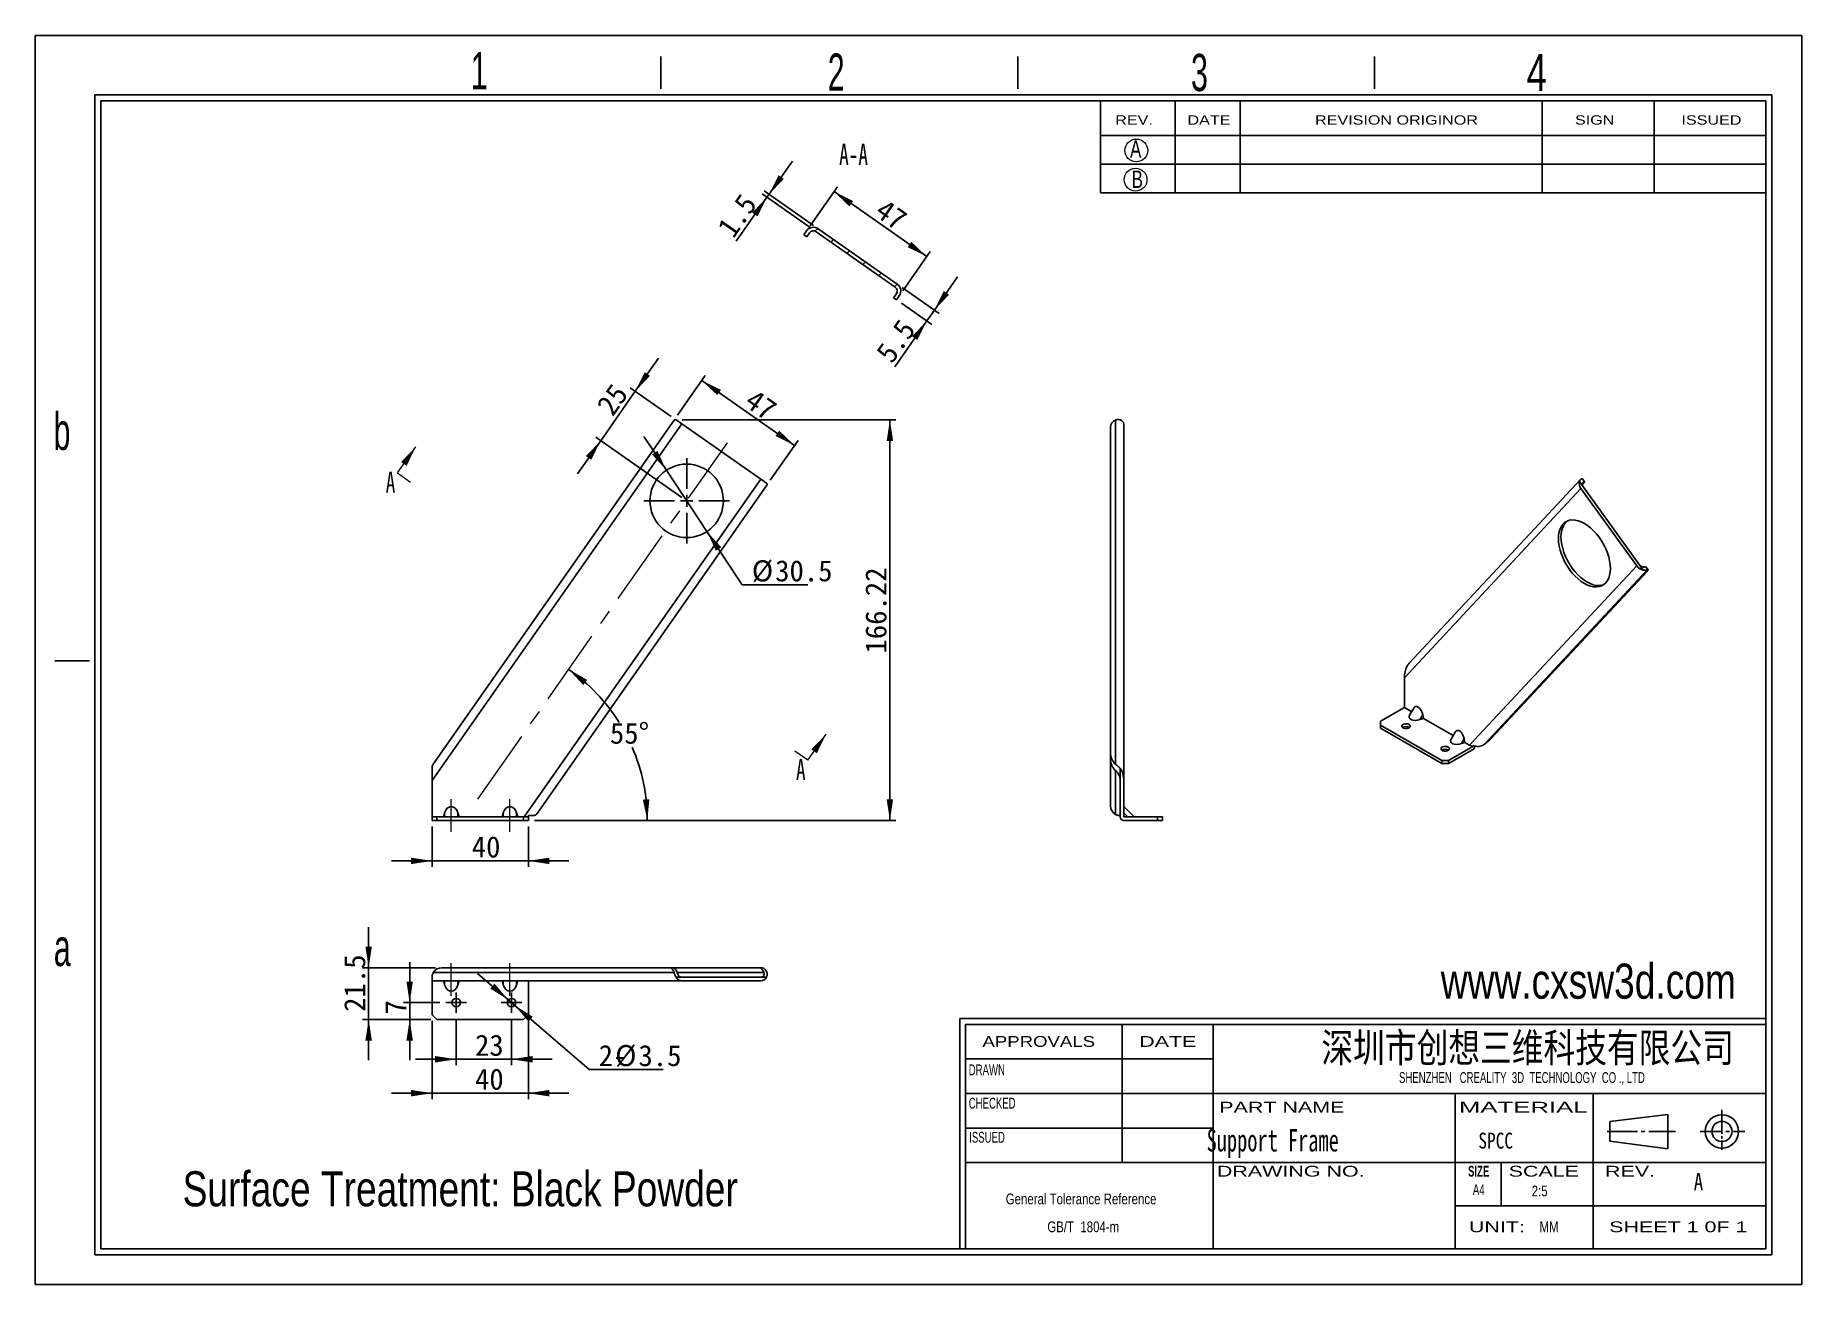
# Model space of a CAD drawing. Header units: millimetres. Extents: x 2 to 295, y 1 to 209.
import ezdxf

# ---------------------------------------------------------------- set-up
doc = ezdxf.new("R2010")
doc.units = ezdxf.units.MM
doc.linetypes.add('CENTER', pattern=[10.16, 6.35, -1.27, 1.27, -1.27])
doc.linetypes.add('CENTERX2', pattern=[20.32, 12.7, -2.54, 2.54, -2.54])
doc.layers.add('DIM', color=5, linetype='Continuous')
doc.layers.add('SLD-0', color=179, linetype='Continuous')
doc.layers.add('中心线', color=1, linetype='CENTER', lineweight=25)
doc.styles.add('SLDTEXTSTYLE0', font='arial.ttf', dxfattribs={"width": 0.7584})
doc.styles.add('SLDTEXTSTYLE1', font='arial.ttf', dxfattribs={"width": 0.63516})
doc.styles.add('SLDTEXTSTYLE10', font='', dxfattribs={"width": 0.8})
doc.styles.add('SLDTEXTSTYLE11', font='', dxfattribs={"width": 0.67})
doc.styles.add('SLDTEXTSTYLE12', font='')
doc.styles.add('SLDTEXTSTYLE13', font='', dxfattribs={"width": 0.67})
doc.styles.add('SLDTEXTSTYLE2', font='GOTHIC.TTF', dxfattribs={"width": 0.7304})
doc.styles.add('SLDTEXTSTYLE3', font='GOTHIC.TTF', dxfattribs={"width": 0.61171})
doc.styles.add('SLDTEXTSTYLE4', font='arialbd.ttf', dxfattribs={"width": 0.63516})
doc.styles.add('SLDTEXTSTYLE5', font='arial.ttf', dxfattribs={"width": 1.422})
doc.styles.add('SLDTEXTSTYLE6', font='arial.ttf', dxfattribs={"width": 1.2324})
doc.styles.add('SLDTEXTSTYLE7', font='arial.ttf', dxfattribs={"width": 1.7064})
doc.styles.add('SLDTEXTSTYLE8', font='', dxfattribs={"width": 0.8, "bigfont": 'bigfont'})
doc.styles.add('SLDTEXTSTYLE9', font='', dxfattribs={"width": 0.8})
doc.styles.get('SLDTEXTSTYLE10').set_extended_font_data('宋体', bold=True)
doc.styles.get('SLDTEXTSTYLE11').set_extended_font_data('宋体')
doc.styles.get('SLDTEXTSTYLE12').set_extended_font_data('宋体')
doc.styles.get('SLDTEXTSTYLE13').set_extended_font_data('仿宋_GB2312')
doc.styles.get('SLDTEXTSTYLE8').set_extended_font_data('宋体', bold=True)
doc.styles.get('SLDTEXTSTYLE9').set_extended_font_data('宋体')
doc.dimstyles.new('SLDDIMSTYLE0', dxfattribs={"dimtxt": 3.5, "dimasz": 3.5, "dimexe": 0, "dimexo": 0.0625, "dimgap": 0.875, "dimtad": 0, "dimtih": 1, "dimtoh": 1, "dimlfac": 2.5, "dimrnd": 1e-09, "dimzin": 12, "dimdsep": 46, "dimtxsty": 'SLDTEXTSTYLE11', "dimsah": 1, "dimcen": 0, "dimadec": 0, "dimazin": 3, "dimtfac": 1, "dimtmove": 0, "dimatfit": 3, "dimfxl": 0, "dimfrac": 2, "dimtolj": 1, "dimtzin": 12, "dimarcsym": 0})
doc.dimstyles.new('SLDDIMSTYLE1', dxfattribs={"dimtxt": 3.5, "dimasz": 3.5, "dimexe": 0, "dimexo": 0.0625, "dimgap": 0.875, "dimtad": 2, "dimlfac": 2.5, "dimrnd": 1e-09, "dimzin": 12, "dimdsep": 46, "dimtxsty": 'SLDTEXTSTYLE11', "dimsah": 1, "dimcen": 0.09, "dimadec": 0, "dimazin": 3, "dimtfac": 1, "dimtmove": 0, "dimatfit": 0, "dimfxl": 0, "dimfrac": 2, "dimtolj": 1, "dimtzin": 12, "dimarcsym": 0})
doc.dimstyles.new('SLDDIMSTYLE2', dxfattribs={"dimtxt": 3.5, "dimasz": 3.5, "dimexe": 0, "dimexo": 0.0625, "dimgap": 0.875, "dimtad": 0, "dimtih": 1, "dimtoh": 1, "dimdec": 4, "dimlfac": 2.5, "dimzin": 12, "dimdsep": 46, "dimtxsty": 'SLDTEXTSTYLE11', "dimsah": 1, "dimcen": 0.09, "dimadec": 1, "dimazin": 3, "dimtfac": 1, "dimtdec": 1, "dimtofl": 0, "dimtmove": 0, "dimatfit": 3, "dimfxl": 0, "dimfrac": 2, "dimtolj": 1, "dimtzin": 12, "dimarcsym": 0})
doc.dimstyles.new('SLDDIMSTYLE3', dxfattribs={"dimtxt": 3.5, "dimasz": 3.5, "dimexe": 0, "dimexo": 0.0625, "dimgap": 0.875, "dimtad": 2, "dimlfac": 2.5, "dimrnd": 1e-09, "dimzin": 12, "dimdsep": 46, "dimtxsty": 'SLDTEXTSTYLE11', "dimsah": 1, "dimcen": 0.09, "dimadec": 0, "dimazin": 3, "dimtfac": 1, "dimtofl": 0, "dimtmove": 0, "dimatfit": 3, "dimfxl": 0, "dimfrac": 2, "dimtolj": 1, "dimtzin": 12, "dimarcsym": 0})

# ---------------------------------------------------------------- blocks, each defined once
blk = doc.blocks.new('SW_NOTE_0')
at = {"layer": 'SLD-0', "color": 0, "char_height": 1.7927, "attachment_point": 2, "style": 'SLDTEXTSTYLE0'}
for s, insert in [('General Tolerance Reference ', (13.02, 2.31)), (' GB/T  1804-m', (13.11, -2.32))]:
    blk.add_mtext(s, dxfattribs=dict(at, insert=insert))
blk = doc.blocks.new('_D')
at = {"layer": 'DIM'}
for p, q in [((106.59, 136.48), (102.87, 142.09)), ((106.59, 136.48), (113.34, 126.31)), ((113.34, 126.31), (119.2, 117.47)), ((119.2, 117.47), (130.1, 117.47))]:
    blk.add_line(p, q, dxfattribs=at)
for points in [[(106.59, 136.48), (105.11, 139.7), (104.21, 139.1)], [(113.34, 126.31), (114.82, 123.1), (115.72, 123.69)]]:
    blk.add_solid(points, dxfattribs=at)
at = {"layer": 'DIM', "char_height": 3.5, "attachment_point": 1, "style": 'SLDTEXTSTYLE12'}
for s, insert in [('%%c', (120.79, 121.54)), ('30.5', (124.66, 121.54))]:
    blk.add_mtext(s, dxfattribs=dict(at, insert=insert))
blk = doc.blocks.new('_D_1')
at = {"layer": 'DIM'}
for p, q in [((108.45, 145.62), (113.06, 152.21)), ((127.89, 140.61), (112.49, 151.39)), ((123.85, 134.84), (128.46, 141.42))]:
    blk.add_line(p, q, dxfattribs=at)
for points in [[(112.49, 151.39), (115.05, 148.94), (115.66, 149.82)], [(127.89, 140.61), (125.33, 143.05), (124.71, 142.17)]]:
    blk.add_solid(points, dxfattribs=at)
at = {"layer": 'DIM', "insert": (121.36, 150.15), "char_height": 3.5, "attachment_point": 1, "rotation": 325, "style": 'SLDTEXTSTYLE12'}
blk.add_mtext('47', dxfattribs=at)
blk = doc.blocks.new('_D_2')
at = {"layer": 'DIM'}
for p, q in [((101.43, 149.59), (105.29, 155.1)), ((95.69, 141.39), (101.43, 149.59)), ((107.39, 145.41), (100.61, 150.16)), ((95.69, 141.39), (91.83, 135.88)), ((109.15, 131.97), (94.87, 141.97))]:
    blk.add_line(p, q, dxfattribs=at)
for points in [[(101.43, 149.59), (103.87, 152.14), (102.99, 152.76)], [(95.69, 141.39), (93.24, 138.84), (94.12, 138.22)]]:
    blk.add_solid(points, dxfattribs=at)
at = {"layer": 'DIM', "insert": (94.82, 147.25), "char_height": 3.5, "attachment_point": 1, "rotation": 55, "style": 'SLDTEXTSTYLE12'}
blk.add_mtext('25', dxfattribs=at)
blk = doc.blocks.new('_D_3')
at = {"layer": 'DIM'}
blk.add_line((84.68, 78.35), (104.43, 78.35), dxfattribs=at)
for start, end in [(32.024, 55), (0, 23.4018)]:
    blk.add_arc((72.82, 78.35), 30.61, start, end, dxfattribs=at)
for points in [[(90.38, 103.42), (92.79, 100.83), (93.46, 101.68)], [(103.43, 78.35), (103.77, 81.88), (102.69, 81.81)]]:
    blk.add_solid(points, dxfattribs=at)
at = {"layer": 'DIM', "insert": (97.22, 94.58), "char_height": 3.5, "attachment_point": 1, "style": 'SLDTEXTSTYLE12'}
blk.add_mtext('55°', dxfattribs=at)
blk = doc.blocks.new('_D_4')
at = {"layer": 'DIM'}
for p, q in [((67.68, 77.35), (67.68, 70.64)), ((83.68, 77.35), (83.68, 70.64)), ((67.68, 71.64), (60.95, 71.64)), ((67.68, 71.64), (83.68, 71.64)), ((83.68, 71.64), (90.41, 71.64))]:
    blk.add_line(p, q, dxfattribs=at)
for points in [[(67.68, 71.64), (64.18, 72.17), (64.18, 71.1)], [(83.68, 71.64), (87.18, 71.1), (87.18, 72.17)]]:
    blk.add_solid(points, dxfattribs=at)
at = {"layer": 'DIM', "insert": (74.28, 75.71), "char_height": 3.5, "attachment_point": 1, "style": 'SLDTEXTSTYLE12'}
blk.add_mtext('40', dxfattribs=at)
blk = doc.blocks.new('_D_5')
at = {"layer": 'DIM'}
for p, q in [((109.21, 144.84), (144.71, 144.84)), ((143.71, 144.84), (143.71, 78.35)), ((84.68, 78.35), (144.71, 78.35))]:
    blk.add_line(p, q, dxfattribs=at)
for points in [[(143.71, 144.84), (143.17, 141.34), (144.25, 141.34)], [(143.71, 78.35), (144.25, 81.85), (143.17, 81.85)]]:
    blk.add_solid(points, dxfattribs=at)
at = {"layer": 'DIM', "insert": (139.64, 106.06), "char_height": 3.5, "attachment_point": 1, "rotation": 90, "style": 'SLDTEXTSTYLE12'}
blk.add_mtext('166.22', dxfattribs=at)
blk = doc.blocks.new('SW_CENTERMARKSYMBOL_0')
at = {"layer": '中心线', "color": 0}
for p, q in [((0, 2), (0, 7.1)), ((-2, 0), (-7.1, 0)), ((0, 0), (-1, 0)), ((0, 0), (0, 1)), ((0, 0), (0, -1)), ((0, 0), (1, 0)), ((2, 0), (7.1, 0)), ((0, -2), (0, -7.1))]:
    blk.add_line(p, q, dxfattribs=at)
blk = doc.blocks.new('_D_6')
at = {"layer": 'DIM'}
for p, q in [((71.68, 45.41), (71.68, 37.71)), ((80.88, 45.41), (80.88, 37.71)), ((71.68, 38.71), (64.95, 38.71)), ((71.68, 38.71), (80.88, 38.71)), ((80.88, 38.71), (87.61, 38.71))]:
    blk.add_line(p, q, dxfattribs=at)
for points in [[(71.68, 38.71), (68.18, 39.25), (68.18, 38.17)], [(80.88, 38.71), (84.38, 38.17), (84.38, 39.25)]]:
    blk.add_solid(points, dxfattribs=at)
at = {"layer": 'DIM', "insert": (74.82, 42.79), "char_height": 3.5, "attachment_point": 1, "style": 'SLDTEXTSTYLE12'}
blk.add_mtext('23', dxfattribs=at)
blk = doc.blocks.new('_D_7')
at = {"layer": 'DIM'}
for p, q in [((67.68, 45.11), (67.68, 32.08)), ((83.68, 45.11), (83.68, 32.08)), ((67.68, 33.08), (60.95, 33.08)), ((83.68, 33.08), (67.68, 33.08)), ((83.68, 33.08), (90.41, 33.08))]:
    blk.add_line(p, q, dxfattribs=at)
for points in [[(67.68, 33.08), (64.18, 33.62), (64.18, 32.54)], [(83.68, 33.08), (87.18, 32.54), (87.18, 33.62)]]:
    blk.add_solid(points, dxfattribs=at)
at = {"layer": 'DIM', "insert": (74.82, 37.15), "char_height": 3.5, "attachment_point": 1, "style": 'SLDTEXTSTYLE12'}
blk.add_mtext('40', dxfattribs=at)
blk = doc.blocks.new('_D_8')
at = {"layer": 'DIM'}
for p, q in [((63.97, 48.11), (63.97, 54.84)), ((68.98, 48.11), (62.97, 48.11)), ((63.97, 48.11), (63.97, 45.31)), ((67.48, 45.31), (62.97, 45.31)), ((63.97, 45.31), (63.97, 38.58))]:
    blk.add_line(p, q, dxfattribs=at)
for points in [[(63.97, 48.11), (64.51, 51.61), (63.43, 51.61)], [(63.97, 45.31), (63.43, 41.81), (64.51, 41.81)]]:
    blk.add_solid(points, dxfattribs=at)
at = {"layer": 'DIM', "insert": (59.9, 46.15), "char_height": 3.5, "attachment_point": 1, "rotation": 90, "style": 'SLDTEXTSTYLE12'}
blk.add_mtext('7', dxfattribs=at)
blk = doc.blocks.new('_D_9')
at = {"layer": 'DIM'}
for p, q in [((57.16, 53.91), (57.16, 60.64)), ((68.28, 53.91), (56.16, 53.91)), ((57.16, 45.31), (57.16, 53.91)), ((67.48, 45.31), (56.16, 45.31)), ((57.16, 45.31), (57.16, 38.58))]:
    blk.add_line(p, q, dxfattribs=at)
for points in [[(57.16, 53.91), (57.7, 57.41), (56.62, 57.41)], [(57.16, 45.31), (56.62, 41.81), (57.7, 41.81)]]:
    blk.add_solid(points, dxfattribs=at)
at = {"layer": 'DIM', "insert": (53.09, 46.58), "char_height": 3.5, "attachment_point": 1, "rotation": 90, "style": 'SLDTEXTSTYLE12'}
blk.add_mtext('21.5', dxfattribs=at)
blk = doc.blocks.new('_D_10')
at = {"layer": 'DIM'}
for p, q in [((80.35, 48.57), (75.25, 52.96)), ((80.35, 48.57), (81.41, 47.65)), ((81.41, 47.65), (93.78, 37)), ((93.78, 37), (106.04, 37))]:
    blk.add_line(p, q, dxfattribs=at)
for points in [[(80.35, 48.57), (78.05, 51.26), (77.35, 50.44)], [(81.41, 47.65), (83.71, 44.96), (84.42, 45.78)]]:
    blk.add_solid(points, dxfattribs=at)
at = {"layer": 'DIM', "char_height": 3.5, "attachment_point": 1, "style": 'SLDTEXTSTYLE12'}
for s, insert in [('%%c', (98.09, 41.07)), ('2-', (95.36, 41.07)), ('3.5', (101.96, 41.07))]:
    blk.add_mtext(s, dxfattribs=dict(at, insert=insert))
blk = doc.blocks.new('SW_CENTERMARKSYMBOL_1')
at = {"layer": '中心线', "color": 0}
for p, q in [((-1, 0), (-1.7, 0)), ((0, 0), (-1, 0)), ((0, 1), (0, 1.7)), ((0, 0), (0, 1)), ((0, 0), (0, -1)), ((0, 0), (1, 0)), ((1, 0), (1.7, 0)), ((0, -1), (0, -1.7))]:
    blk.add_line(p, q, dxfattribs=at)
blk = doc.blocks.new('SW_CENTERMARKSYMBOL_2')
at = {"layer": '中心线', "color": 0}
for p, q in [((-1, 0), (-1.7, 0)), ((0, 0), (-1, 0)), ((0, 1), (0, 1.7)), ((0, 0), (0, 1)), ((0, 0), (0, -1)), ((0, 0), (1, 0)), ((1, 0), (1.7, 0)), ((0, -1), (0, -1.7))]:
    blk.add_line(p, q, dxfattribs=at)
blk = doc.blocks.new('_D_11')
at = {"layer": 'DIM'}
for p, q in [((130.45, 177.04), (135.01, 183.55)), ((149.83, 171.95), (134.43, 182.73)), ((145.85, 166.25), (150.41, 172.77))]:
    blk.add_line(p, q, dxfattribs=at)
for points in [[(134.43, 182.73), (136.99, 180.28), (137.61, 181.17)], [(149.83, 171.95), (147.28, 174.4), (146.66, 173.52)]]:
    blk.add_solid(points, dxfattribs=at)
at = {"layer": 'DIM', "insert": (143, 181.71), "char_height": 3.5, "attachment_point": 1, "rotation": 325, "style": 'SLDTEXTSTYLE12'}
blk.add_mtext('47', dxfattribs=at)
blk = doc.blocks.new('_D_12')
at = {"layer": 'DIM'}
for p, q in [((151.1, 163.07), (154.96, 168.58)), ((145.75, 166.81), (151.91, 162.49)), ((145.63, 164.21), (150.65, 160.69)), ((151.1, 163.07), (149.83, 161.26)), ((149.83, 161.26), (144.52, 153.67))]:
    blk.add_line(p, q, dxfattribs=at)
for points in [[(151.1, 163.07), (153.54, 165.62), (152.66, 166.24)], [(149.83, 161.26), (147.38, 158.71), (148.27, 158.09)]]:
    blk.add_solid(points, dxfattribs=at)
at = {"layer": 'DIM', "insert": (141.18, 156.01), "char_height": 3.5, "attachment_point": 1, "rotation": 55, "style": 'SLDTEXTSTYLE12'}
blk.add_mtext('5.5', dxfattribs=at)
blk = doc.blocks.new('_D_13')
at = {"layer": 'DIM'}
for p, q in [((123.65, 182.29), (127.51, 187.8)), ((130.66, 176.64), (122.48, 182.37)), ((131, 177.13), (122.83, 182.86)), ((123.3, 181.8), (123.65, 182.29)), ((123.3, 181.8), (118.19, 174.49))]:
    blk.add_line(p, q, dxfattribs=at)
for points in [[(123.65, 182.29), (126.09, 184.85), (125.21, 185.46)], [(123.3, 181.8), (120.85, 179.24), (121.74, 178.62)]]:
    blk.add_solid(points, dxfattribs=at)
at = {"layer": 'DIM', "insert": (114.85, 176.83), "char_height": 3.5, "attachment_point": 1, "rotation": 55, "style": 'SLDTEXTSTYLE12'}
blk.add_mtext('1.5', dxfattribs=at)

msp = doc.modelspace()

# ---------------------------------------------------------------- hatches: boundary and pattern name
at = {"linetype": 'Continuous', "lineweight": 18}
h = msp.add_hatch(dxfattribs=at)
h.set_pattern_fill('ANSI31', style=0)
edge = h.paths.add_edge_path(flags=0)
edge.add_arc((131.019716, 175.414333), 1.4, 55, 145)
edge.add_line((129.872904, 176.21734), (129.414042, 175.562019))
edge.add_line((129.414042, 175.562019), (129.905534, 175.217873))
edge.add_line((129.905534, 175.217873), (130.364395, 175.873194))
edge.add_arc((131.019716, 175.414333), 0.8, 55, 145, ccw=False)
edge.add_line((131.478578, 176.069655), (144.58501, 166.892432))
edge.add_arc((144.126149, 166.23711), 0.8, -35, 55, ccw=False)
edge.add_line((144.781471, 165.778249), (144.32261, 165.122928))
edge.add_line((144.32261, 165.122928), (144.814101, 164.778782))
edge.add_line((144.814101, 164.778782), (145.272962, 165.434103))
edge.add_arc((144.126149, 166.23711), 1.4, 325, 415)
edge.add_line((144.929156, 167.383923), (131.822723, 176.561146))

# ---------------------------------------------------------------- linework, layer by layer
at = {"color": 7, "linetype": 'Continuous', "lineweight": 25}
for p, q in [((129.872904, 176.21734), (129.414042, 175.562019)), ((144.58501, 166.892432), (131.478578, 176.069655)), ((144.929156, 167.383923), (131.822723, 176.561146)), ((129.905534, 175.217873), (129.414042, 175.562019)), ((130.364395, 175.873194), (129.905534, 175.217873)), ((144.32261, 165.122928), (144.781471, 165.778249)), ((144.814101, 164.778782), (144.32261, 165.122928)), ((144.814101, 164.778782), (145.272962, 165.434103)), ((109.147758, 144.17794), (67.683572, 84.960944)), ((107.877994, 144.805354), (67.897931, 87.707907)), ((108.206624, 144.836929), (109.147758, 144.17794)), ((122.254191, 135.000717), (109.147758, 144.17794)), ((181.152068, 144.805354), (181.152068, 87.707907)), ((182.552068, 144.17794), (182.552068, 84.960944)), ((180.352068, 89.686807), (180.352068, 143.670304)), ((83.007498, 78.95063), (122.254191, 135.000717)), ((122.254191, 135.000717), (123.195325, 134.341728)), ((258.385231, 134.93329), (229.935292, 104.43823)), ((259.061127, 134.569614), (258.71359, 135.051252)), ((85.00672, 79.36499), (123.278052, 134.022117)), ((258.451687, 133.441852), (229.132079, 102.014608)), ((258.210468, 134.609041), (258.875951, 133.686775)), ((267.719334, 120.598176), (258.451687, 133.441852)), ((258.895011, 134.286509), (258.715651, 134.094256)), ((258.875951, 133.686775), (268.143598, 120.843099)), ((239.967731, 90.851652), (267.719334, 120.598176)), ((268.143598, 120.843099), (268.80908, 119.920832)), ((269.603076, 119.959932), (269.255539, 120.44157)), ((242.371344, 90.945389), (269.433263, 119.952651)), ((269.43696, 119.676828), (243.62309, 92.00733)), ((229.132079, 102.014608), (229.132079, 97.106941)), ((229.132079, 97.106941), (225.172281, 94.820998)), ((229.132079, 97.106941), (230.355562, 96.400639)), ((230.702019, 97.000721), (230.009161, 95.800656)), ((225.172281, 94.820998), (225.172281, 94.167872)), ((225.172281, 94.167872), (235.354619, 88.289734)), ((225.172281, 93.677947), (225.172281, 94.167872)), ((231.719538, 95.083028), (232.178758, 95.878421)), ((231.719538, 95.083028), (232.313261, 95.270484)), ((232.313261, 95.270484), (232.178758, 95.878421)), ((232.313261, 95.270484), (237.241984, 92.425193)), ((235.354619, 87.799809), (225.172281, 93.677947)), ((237.588441, 93.025274), (236.895583, 91.825209)), ((238.60596, 91.107582), (239.06518, 91.902974)), ((238.60596, 91.107582), (239.199682, 91.295037)), ((239.199682, 91.295037), (239.06518, 91.902974)), ((239.199682, 91.295037), (239.967731, 90.851652)), ((180.352068, 89.686807), (180.352068, 88.640739)), ((180.352068, 80.75063), (180.352068, 88.640739)), ((235.354619, 88.289734), (236.48599, 88.289734)), ((235.354619, 87.799809), (235.354619, 88.289734)), ((236.48599, 88.289734), (240.526535, 90.622291)), ((240.445788, 90.085752), (236.48599, 87.799809)), ((236.48599, 88.289734), (236.48599, 87.799809)), ((67.683572, 86.964012), (67.683572, 84.960944)), ((181.952068, 84.960944), (181.952068, 86.964012)), ((236.48599, 87.799809), (235.354619, 87.799809)), ((67.683572, 84.960944), (67.683572, 78.95063)), ((181.952068, 84.960944), (181.952068, 78.95063)), ((182.552068, 84.960944), (182.552068, 78.95063)), ((69.774916, 79.600066), (69.584701, 78.95063)), ((69.774916, 78.95063), (69.774916, 79.600066)), ((71.992227, 78.95063), (71.992227, 79.600066)), ((72.182442, 78.95063), (71.992227, 79.600066)), ((79.513787, 79.600066), (79.323572, 78.95063)), ((79.513787, 78.95063), (79.513787, 79.600066)), ((81.731098, 78.95063), (81.731098, 79.600066)), ((81.921313, 78.95063), (81.731098, 79.600066)), ((184.249124, 78.95063), (182.552068, 80.647687)), ((183.201503, 78.95063), (182.552068, 79.600066)), ((67.683572, 78.95063), (67.683572, 78.35063)), ((67.683572, 78.95063), (68.483572, 78.95063)), ((68.483572, 78.35063), (67.683572, 78.35063)), ((68.483572, 78.35063), (68.483572, 78.95063)), ((68.483572, 78.95063), (82.883572, 78.95063)), ((82.883572, 78.35063), (68.483572, 78.35063)), ((82.883572, 78.35063), (82.883572, 78.95063)), ((82.883572, 78.95063), (83.683572, 78.95063)), ((83.683572, 78.35063), (82.883572, 78.35063)), ((84.550103, 79.15063), (83.683572, 79.15063)), ((83.683572, 78.95063), (83.683572, 78.35063)), ((182.552068, 78.95063), (188.152068, 78.95063)), ((188.152068, 78.35063), (182.552068, 78.35063)), ((188.152068, 78.95063), (188.152068, 78.35063)), ((188.152068, 78.95063), (188.952068, 78.95063)), ((188.952068, 78.35063), (188.152068, 78.35063)), ((188.952068, 78.35063), (188.952068, 78.95063)), ((107.877994, 53.109541), (67.897931, 53.109541)), ((69.283572, 53.909541), (107.083223, 53.909541)), ((107.083223, 53.909541), (107.574714, 53.909541)), ((107.574714, 53.909541), (121.99179, 53.909541)), ((121.99179, 53.909541), (122.483282, 53.909541)), ((67.683572, 52.309541), (67.683572, 51.709541)), ((109.147758, 51.709541), (67.683572, 51.709541)), ((67.683572, 51.709541), (67.683572, 46.109541)), ((69.584701, 51.709541), (69.774916, 51.060106)), ((69.774916, 51.060106), (69.774916, 51.709541)), ((71.992227, 51.060106), (71.992227, 51.709541)), ((71.992227, 51.060106), (72.182442, 51.709541)), ((79.323572, 51.709541), (79.513787, 51.060106)), ((79.513787, 51.060106), (79.513787, 51.709541)), ((81.731098, 51.060106), (81.731098, 51.709541)), ((81.731098, 51.060106), (81.921313, 51.709541)), ((83.683572, 46.109541), (83.683572, 51.709541)), ((108.206624, 52.309541), (109.147758, 52.309541)), ((109.147758, 52.309541), (122.254191, 52.309541)), ((122.254191, 51.709541), (109.147758, 51.709541)), ((122.254191, 52.309541), (123.195325, 52.309541)), ((67.683572, 46.109541), (68.483572, 45.309541)), ((68.483572, 45.309541), (82.883572, 45.309541)), ((82.883572, 45.309541), (83.683572, 46.109541))]:
    msp.add_line(p, q, dxfattribs=at)
at = {"color": 7, "linetype": 'Continuous', "lineweight": 18}
for p, q in [((61.950157, 136.036026), (65.001583, 140.393915)), ((61.950157, 136.036026), (64.129101, 134.510313)), ((130.078132, 88.332304), (133.129558, 92.690193)), ((130.078132, 88.332304), (127.899187, 89.858018))]:
    msp.add_line(p, q, dxfattribs=at)
at = {"color": 8, "linetype": 'Continuous', "lineweight": 25}
for p, q in [((258.763509, 134.42534), (258.891314, 134.562332)), ((181.152068, 86.661839), (181.152068, 79.36499)), ((122.786561, 53.109541), (108.369485, 53.109541))]:
    msp.add_line(p, q, dxfattribs=at)
at = {"color": 7, "linetype": 'Continuous', "lineweight": 25, "flags": 128}
for points in [[(258.543777, 135.04397), (258.619668, 135.064456), (258.674965, 135.068697), (258.708723, 135.05662), (258.71359, 135.051252)], [(258.895011, 134.286509), (258.970034, 134.371713), (259.024416, 134.444283), (259.057225, 134.502978), (259.0679, 134.546795), (259.05626, 134.574983), (259.022502, 134.587059), (258.967204, 134.582818), (258.891314, 134.562332)], [(259.029712, 127.653565), (259.549629, 127.317107), (260.061965, 126.912922), (260.559248, 126.446905), (261.034227, 125.925851), (261.479975, 125.357359), (261.889993, 124.749717), (262.258302, 124.111788), (262.579531, 123.452872), (262.848995, 122.78258), (263.062766, 122.110685), (263.217726, 121.446984), (263.311615, 120.801157), (263.343064, 120.182621), (263.311615, 119.600395), (263.217726, 119.06297), (263.062766, 118.578182), (262.848995, 118.153102), (262.579531, 117.793926), (262.258302, 117.505894), (261.889993, 117.293204), (261.479975, 117.15896), (261.034227, 117.105117), (260.559248, 117.132462), (260.061965, 117.240596), (259.549629, 117.427941), (259.029712, 117.691767), (258.509795, 118.028225), (257.99746, 118.432409), (257.500177, 118.898426), (257.025198, 119.41948), (256.579449, 119.987973), (256.169431, 120.595614), (255.801122, 121.233544), (255.479894, 121.892459), (255.210429, 122.562752), (254.996659, 123.234647), (254.841699, 123.898347), (254.74781, 124.544174), (254.716361, 125.162711), (254.74781, 125.744936), (254.841699, 126.282362), (254.996659, 126.767149), (255.210429, 127.19223), (255.479894, 127.551406), (255.801122, 127.839438), (256.169431, 128.052127), (256.579449, 128.186372), (257.025198, 128.240214), (257.500177, 128.212869), (257.99746, 128.104736), (258.509795, 127.91739), (259.029712, 127.653565)], [(256.199476, 128.065234), (255.904158, 127.796328), (255.634693, 127.437153), (255.420923, 127.012072), (255.265963, 126.527284), (255.172074, 125.989859), (255.140625, 125.407633), (255.172074, 124.789097), (255.265963, 124.14327), (255.420923, 123.479569), (255.634693, 122.807674), (255.904158, 122.137382), (256.225387, 121.478467), (256.593695, 120.840537), (257.003714, 120.232895), (257.449462, 119.664403), (257.924441, 119.143349), (258.421724, 118.677332), (258.934059, 118.273147), (259.453976, 117.936689), (259.973893, 117.672864), (260.486229, 117.485518), (260.983512, 117.377385), (261.458491, 117.35004), (261.904239, 117.403882), (262.284212, 117.52502)], [(269.085726, 120.434289), (269.161617, 120.454775), (269.216914, 120.459016), (269.250672, 120.446939), (269.255539, 120.44157)], [(269.43696, 119.676828), (269.511983, 119.762031), (269.566365, 119.834601), (269.599174, 119.893297), (269.609849, 119.937113), (269.598208, 119.965301), (269.564451, 119.977378), (269.509153, 119.973137), (269.433263, 119.952651)], [(229.909896, 94.290333), (230.055277, 94.167815), (230.114175, 94.023253), (230.078634, 93.87617), (229.953456, 93.746431), (229.755545, 93.651558), (229.511631, 93.604364), (229.254656, 93.611223), (229.019326, 93.671208), (228.837423, 93.776218), (228.733515, 93.912071), (228.721634, 94.06042), (228.803386, 94.201228), (228.967729, 94.315479), (229.192468, 94.387743), (229.44725, 94.408261), (229.697666, 94.37426), (229.909896, 94.290333)], [(236.415279, 90.534856), (236.56066, 90.412338), (236.619557, 90.267776), (236.584017, 90.120693), (236.458838, 89.990954), (236.260927, 89.896081), (236.017014, 89.848887), (235.760039, 89.855745), (235.524709, 89.91573), (235.342806, 90.020741), (235.238897, 90.156594), (235.227017, 90.304942), (235.308768, 90.445751), (235.473111, 90.560002), (235.69785, 90.632266), (235.952633, 90.652783), (236.203049, 90.618783), (236.415279, 90.534856)]]:
    msp.add_lwpolyline(points, dxfattribs=at)
at = {"color": 7, "linetype": 'Continuous', "lineweight": 25}
for centre, radius in [((109.96521, 131.397808), 6.1), ((71.683572, 48.109541), 0.7), ((80.883572, 48.109541), 0.7)]:
    msp.add_circle(centre, radius, dxfattribs=at)
for centre, radius, start, end in [((131.019716, 175.414333), 1.4, 55, 145), ((131.019716, 175.414333), 0.8, 55, 145), ((144.126149, 166.23711), 1.4, 325, 55), ((144.126149, 166.23711), 0.8, 325, 55), ((181.643297, 143.609677), 1.292652, 112.33472285, 177.3118016), ((181.754468, 144.054377), 0.807114, 8.80616315, 75.82864442), ((259.509533, 134.268993), 1.342833, 165.33117499, 218.02222519), ((269.068049, 121.552767), 1.652355, 215.2900268, 260.98302711), ((229.414922, 92.936082), 0.994068, 55.94099952, 124.05900048), ((235.920304, 89.180604), 0.994068, 55.94099952, 124.05900048), ((239.931269, 90.87725), 0.944033, 303.02614093, 347.67199063), ((181.952068, 80.75063), 1.6, 180, 240), ((182.552068, 78.95063), 0.6, 180, 270), ((69.283572, 52.309541), 1.6, 90, 150), ((106.906627, 52.939312), 0.98617, 9.93999867, 79.68426252), ((107.398118, 52.939312), 0.98617, 9.93999867, 79.68426252), ((121.815194, 52.939312), 0.98617, 9.93999867, 79.68426252), ((122.306686, 52.939312), 0.98617, 9.93999866, 79.68426252), ((109.190178, 52.81419), 1.105463, 207.16177928, 267.80085811), ((122.211771, 52.81419), 1.105463, 272.19914189, 332.83822072)]:
    msp.add_arc(centre, radius, start, end, dxfattribs=at)
for centre, major_axis, ratio, start_param, end_param in [((230.122029, 102.586094), (0.342775, 2.067625), 0.449168303, 0.9618215479, 1.9243722958), ((231.394821, 95.800688), (-0.390011, 1.455815), 0.5176380889, 4.6275063643, 6.7608819203), ((231.394821, 95.800688), (1.455765, 0.389998), 0.5175895156, 2.6640109558, 4.7973865118), ((238.281242, 91.825242), (1.455765, 0.389998), 0.5175895156, 2.6640109558, 4.7973865118), ((238.281242, 91.825242), (-0.390011, 1.455815), 0.5176380889, 4.6275063643, 6.7608819203), ((242.491719, 91.354203), (1.372315, 1.051763), 0.1482847712, 4.5119603439, 5.5591578951), ((181.952068, 89.686807), (0, 2.285037), 0.7002075382, 1.5707963268, 2.617993878), ((181.952068, 88.640739), (0, 2.285037), 0.7002075382, 1.5707963268, 2.617993878), ((240.957681, 91.423138), (1.555622, -0.257894), 0.5555214253, 4.1179148863, 4.5246104997), ((241.056705, 91.529281), (1.555622, -0.257894), 0.5555214253, 4.4369359243, 5.0804656342), ((181.152068, 84.960944), (0, -2.440826), 0.5735764364, 1.5707963268, 2.5333470747), ((70.883572, 78.95063), (0, 1.697056), 0.7071067812, 5.1050880621, 7.4612825523), ((80.622442, 78.95063), (0, 1.697056), 0.7071067812, 5.1050880621, 7.4612825523), ((70.883572, 51.709541), (0, 1.697056), 0.7071067812, 1.9634954085, 4.3196898987), ((80.622442, 51.709541), (0, 1.697056), 0.7071067812, 1.9634954085, 4.3196898987)]:
    msp.add_ellipse(centre, major_axis=major_axis, ratio=ratio, start_param=start_param, end_param=end_param, dxfattribs=at)
for points, knots in [([(108.206624, 144.836929), (108.171686, 144.861393), (108.139259, 144.879819), (108.077965, 144.903388), (108.0488, 144.90847), (107.994553, 144.903637), (107.969503, 144.893935), (107.921954, 144.860186), (107.899408, 144.835936), (107.877994, 144.805354)], [0, 0, 0, 0, 0.25, 0.25, 0.5, 0.5, 0.75, 0.75, 1, 1, 1, 1]), ([(181.952068, 144.836929), (181.890814, 144.861393), (181.827101, 144.879819), (181.695212, 144.903388), (181.626213, 144.90847), (181.488442, 144.903637), (181.419922, 144.893935), (181.284165, 144.860186), (181.216732, 144.835936), (181.152068, 144.805354)], [0, 0, 0, 0, 0.25, 0.25, 0.5, 0.5, 0.75, 0.75, 1, 1, 1, 1]), ([(258.210468, 134.609041), (258.229076, 134.668283), (258.251198, 134.722573), (258.301117, 134.820676), (258.329284, 134.864897), (258.388344, 134.939333), (258.419082, 134.969607), (258.481455, 135.016875), (258.513194, 135.033804), (258.543777, 135.04397)], [0, 0, 0, 0, 0.25, 0.25, 0.5, 0.5, 0.75, 0.75, 1, 1, 1, 1]), ([(123.278052, 134.022117), (123.299457, 134.052686), (123.314304, 134.081661), (123.329908, 134.137754), (123.33055, 134.165166), (123.316573, 134.2178), (123.302192, 134.242966), (123.259151, 134.292658), (123.230276, 134.317255), (123.195325, 134.341728)], [0, 0, 0, 0, 0.25, 0.25, 0.5, 0.5, 0.75, 0.75, 1, 1, 1, 1]), ([(258.891314, 134.562332), (258.869077, 134.554941), (258.847607, 134.542752), (258.807158, 134.508191), (258.787973, 134.485437), (258.75482, 134.430699), (258.740773, 134.398859), (258.719007, 134.326492), (258.711417, 134.285891), (258.701079, 134.157843), (258.710688, 134.061143), (258.752718, 133.917362), (258.771533, 133.868838), (258.817377, 133.775584), (258.844473, 133.730398), (258.875951, 133.686775)], [0, 0, 0, 0, 0.125, 0.125, 0.25, 0.25, 0.375, 0.375, 0.5, 0.5, 0.75, 0.75, 0.875, 0.875, 1, 1, 1, 1]), ([(268.143598, 120.843099), (268.175075, 120.799476), (268.209899, 120.758848), (268.285839, 120.683205), (268.327486, 120.647843), (268.414071, 120.584906), (268.45894, 120.557225), (268.551217, 120.508829), (268.598659, 120.488223), (268.73689, 120.438786), (268.82722, 120.421143), (268.941017, 120.414093), (268.976104, 120.414862), (269.037184, 120.421295), (269.06348, 120.426894), (269.085726, 120.434289)], [0, 0, 0, 0, 0.125, 0.125, 0.25, 0.25, 0.375, 0.375, 0.5, 0.5, 0.75, 0.75, 0.875, 0.875, 1, 1, 1, 1]), ([(269.433263, 119.952651), (269.402693, 119.942489), (269.366338, 119.93304), (269.281674, 119.917227), (269.232704, 119.910817), (269.125398, 119.903259), (269.067392, 119.902063), (268.943393, 119.906193), (268.877124, 119.911595), (268.80908, 119.920832)], [0, 0, 0, 0, 0.25, 0.25, 0.5, 0.5, 0.75, 0.75, 1, 1, 1, 1]), ([(229.556343, 103.895117), (229.612745, 103.997881), (229.719631, 104.192628), (229.867667, 104.358151), (229.937587, 104.436331)], [0, 0, 0, 0, 0.5276801576, 1, 1, 1, 1]), ([(241.482781, 90.630185), (241.643445, 90.637704), (241.79849, 90.667764), (242.023709, 90.748107), (242.097331, 90.780824), (242.238168, 90.855838), (242.305938, 90.898318), (242.371344, 90.945389)], [0, 0, 0, 0, 0.5, 0.5, 0.75, 0.75, 1, 1, 1, 1]), ([(67.683572, 86.964012), (67.683572, 87.109412), (67.69721, 87.24022), (67.74871, 87.423869), (67.771162, 87.483229), (67.826606, 87.597781), (67.859608, 87.653176), (67.897931, 87.707907)], [0, 0, 0, 0, 0.5, 0.5, 0.75, 0.75, 1, 1, 1, 1]), ([(181.952068, 86.964012), (181.832296, 87.109412), (181.700248, 87.24022), (181.494696, 87.423869), (181.424672, 87.483229), (181.28665, 87.597781), (181.218444, 87.653176), (181.152068, 87.707907)], [0, 0, 0, 0, 0.5, 0.5, 0.75, 0.75, 1, 1, 1, 1]), ([(181.952068, 84.960944), (181.952068, 85.12655), (181.935538, 85.289295), (181.884819, 85.528907), (181.863524, 85.608015), (181.811312, 85.76455), (181.780386, 85.841711), (181.710272, 85.989884), (181.670918, 86.061424), (181.58384, 86.199334), (181.535736, 86.266151), (181.38227, 86.455381), (181.269272, 86.565199), (181.152068, 86.661839)], [0, 0, 0, 0, 0.25, 0.25, 0.375, 0.375, 0.5, 0.5, 0.625, 0.625, 0.75, 0.75, 1, 1, 1, 1]), ([(84.550103, 79.15063), (84.6545, 79.15063), (84.741467, 79.164782), (84.854319, 79.216782), (84.888829, 79.239303), (84.951577, 79.294339), (84.980091, 79.32696), (85.00672, 79.36499)], [0, 0, 0, 0, 0.5, 0.5, 0.75, 0.75, 1, 1, 1, 1]), ([(181.152068, 79.36499), (181.255279, 79.3054), (181.357883, 79.261466), (181.50517, 79.213441), (181.552541, 79.200658), (181.640525, 79.180606), (181.681537, 79.173209), (181.756712, 79.162147), (181.790549, 79.158539), (181.848445, 79.153725), (181.872859, 79.15247), (181.912408, 79.151), (181.927351, 79.150791), (181.947094, 79.150608), (181.952068, 79.15063), (181.952068, 79.15063)], [0, 0, 0, 0, 0.25, 0.25, 0.375, 0.375, 0.5, 0.5, 0.625, 0.625, 0.75, 0.75, 0.875, 0.875, 1, 1, 1, 1]), ([(67.683572, 52.309541), (67.683572, 52.429312), (67.69721, 52.561361), (67.74871, 52.766913), (67.771162, 52.836937), (67.826606, 52.974959), (67.859608, 53.043164), (67.897931, 53.109541)], [0, 0, 0, 0, 0.5, 0.5, 0.75, 0.75, 1, 1, 1, 1]), ([(108.206624, 52.309541), (108.171686, 52.370795), (108.139259, 52.434507), (108.077965, 52.566396), (108.0488, 52.635396), (107.994553, 52.773167), (107.969503, 52.841687), (107.921954, 52.977444), (107.899408, 53.044877), (107.877994, 53.109541)], [0, 0, 0, 0, 0.25, 0.25, 0.5, 0.5, 0.75, 0.75, 1, 1, 1, 1]), ([(108.369485, 53.109541), (108.385055, 53.062523), (108.402398, 53.014817), (108.441676, 52.918336), (108.46393, 52.868951), (108.512769, 52.773225), (108.539296, 52.726833), (108.597719, 52.637629), (108.629662, 52.594952), (108.730562, 52.479431), (108.807182, 52.416402), (108.930078, 52.352944), (108.973042, 52.336589), (109.059442, 52.315021), (109.103242, 52.309541), (109.147758, 52.309541)], [0, 0, 0, 0, 0.125, 0.125, 0.25, 0.25, 0.375, 0.375, 0.5, 0.5, 0.75, 0.75, 0.875, 0.875, 1, 1, 1, 1]), ([(122.254191, 52.309541), (122.298707, 52.309541), (122.342475, 52.315021), (122.428391, 52.3365), (122.471003, 52.352785), (122.551125, 52.395114), (122.588689, 52.421004), (122.658013, 52.48218), (122.689666, 52.517619), (122.769855, 52.632918), (122.805373, 52.725147), (122.823119, 52.868334), (122.823338, 52.917736), (122.812774, 53.01468), (122.802138, 53.062504), (122.786561, 53.109541)], [0, 0, 0, 0, 0.125, 0.125, 0.25, 0.25, 0.375, 0.375, 0.5, 0.5, 0.75, 0.75, 0.875, 0.875, 1, 1, 1, 1]), ([(123.278052, 53.109541), (123.299457, 53.044904), (123.314304, 52.978644), (123.329908, 52.843307), (123.33055, 52.77341), (123.316573, 52.635634), (123.302192, 52.567982), (123.259151, 52.435661), (123.230276, 52.370818), (123.195325, 52.309541)], [0, 0, 0, 0, 0.25, 0.25, 0.5, 0.5, 0.75, 0.75, 1, 1, 1, 1])]:
    msp.add_open_spline(points, degree=3, knots=knots, dxfattribs=at)
for points in [[(240.495737, 90.76782), (240.504721, 90.718247), (240.51496, 90.669715), (240.526535, 90.622291)], [(83.683572, 79.15063), (83.683572, 79.083568), (83.683572, 79.016893), (83.683572, 78.95063)]]:
    msp.add_open_spline(points, degree=3, dxfattribs=at)
at = {"color": 7, "linetype": 'Continuous', "lineweight": 18}
for points in [[(65.001583, 140.393915), (62.535341, 137.848086), (63.452791, 137.20568)], [(133.129558, 92.690193), (130.663316, 90.144364), (131.580766, 89.501958)]]:
    msp.add_solid(points, dxfattribs=at)
at = {"layer": 'SLD-0'}
for p, q in [((1.812043, 208.673741), (295.106559, 208.673741)), ((1.812043, 1.29378), (1.812043, 208.673741)), ((295.106559, 208.673741), (295.106559, 1.29378)), ((12.674821, 7.218922), (12.674821, 197.810981)), ((12.674821, 197.810981), (289.181417, 197.810981)), ((252.017419, 197.810981), (252.017419, 182.51367)), ((270.599418, 197.810981), (270.599418, 182.51367)), ((289.181417, 197.810981), (289.181417, 7.218922)), ((289.181417, 7.218922), (12.674821, 7.218922)), ((295.106559, 1.29378), (1.812043, 1.29378))]:
    msp.add_line(p, q, dxfattribs=at)
at = {"layer": 'SLD-0', "color": 6, "linetype": 'Continuous'}
for p, q in [((105.701039, 199.786029), (105.701039, 205.169493)), ((164.952456, 199.786029), (164.952456, 205.169493)), ((224.203874, 199.786029), (224.203874, 205.169493)), ((11.687298, 6.231398), (11.687298, 198.798505)), ((11.687298, 198.798505), (290.168941, 198.798505)), ((290.168941, 198.798505), (290.168941, 6.231398)), ((10.804562, 104.852698), (5.068071, 104.852698)), ((290.168941, 6.231398), (11.687298, 6.231398))]:
    msp.add_line(p, q, dxfattribs=at)
at = {"layer": 'SLD-0', "color": 179, "linetype": 'Continuous'}
for p, q in [((178.658812, 197.810981), (178.658812, 182.51367)), ((191.050193, 197.810981), (191.050193, 182.51367)), ((201.886311, 197.810981), (201.886311, 182.51367)), ((178.658812, 192.07449), (289.181417, 192.07449)), ((178.658812, 187.29408), (289.181417, 187.29408)), ((178.658812, 182.51367), (289.181417, 182.51367)), ((289.181417, 45.4622), (155.329943, 45.4622)), ((155.329943, 45.4622), (155.329943, 7.218922)), ((289.181417, 44.506118), (156.286025, 44.506118)), ((156.286025, 44.506118), (156.286025, 7.218922)), ((182.280757, 44.506118), (182.280757, 21.560151)), ((197.397549, 44.506118), (197.397549, 7.218922)), ((197.397549, 38.769627), (156.286025, 38.769627)), ((289.181417, 33.033135), (156.286025, 33.033135)), ((237.552991, 33.033135), (237.552991, 7.218922)), ((260.498958, 7.218922), (260.498958, 33.033135)), ((263.255197, 28.353835), (272.887949, 29.53819)), ((272.887949, 23.846065), (272.887949, 29.53819)), ((281.869323, 26.349536), (281.869323, 30.316329)), ((197.397549, 27.296643), (156.286025, 27.296643)), ((262.785614, 26.732777), (267.830118, 26.732777)), ((263.255197, 25.106425), (263.255197, 28.353835)), ((268.460681, 26.732777), (269.091244, 26.732777)), ((269.721807, 26.732777), (274.135748, 26.732777)), ((281.869323, 26.732777), (278.268384, 26.732777)), ((282.499886, 26.732777), (283.130449, 26.732777)), ((283.761012, 26.732777), (285.652701, 26.732777)), ((263.255197, 25.106425), (272.887949, 23.846065)), ((281.869323, 25.966294), (281.869323, 25.583053)), ((281.869323, 25.199812), (281.869323, 23.666846)), ((289.181417, 21.560151), (156.286025, 21.560151)), ((245.201647, 21.560151), (245.201647, 14.389537)), ((237.552991, 14.389537), (289.181417, 14.389537))]:
    msp.add_line(p, q, dxfattribs=at)
at = {"layer": 'SLD-0', "lineweight": 18}
for centre in [(184.622113, 189.563564), (184.499362, 184.714905)]:
    msp.add_circle(centre, 1.89438, dxfattribs=at)
at = {"layer": 'SLD-0', "color": 179, "linetype": 'Continuous'}
for radius in [2.771446, 1.668958]:
    msp.add_circle((281.869323, 26.732777), radius, dxfattribs=at)
at = {"layer": '中心线', "linetype": 'CENTERX2', "lineweight": 18}
for p, q in [((75.305173, 81.898144), (116.725176, 141.05204)), ((70.883572, 76.481757), (70.883572, 81.888376)), ((80.622442, 76.481757), (80.622442, 81.888376)), ((70.883572, 49.240668), (70.883572, 54.647287)), ((80.622442, 49.240668), (80.622442, 54.647287))]:
    msp.add_line(p, q, dxfattribs=at)

# ---------------------------------------------------------------- block references
at = {"layer": 'SLD-0', "color": 179}
msp.add_blockref('SW_NOTE_0', (162.437883, 14.110869), dxfattribs=at)
at = {"layer": '中心线'}
for name, p in [('SW_CENTERMARKSYMBOL_0', (109.96521, 131.397808)), ('SW_CENTERMARKSYMBOL_2', (71.683572, 48.109541)), ('SW_CENTERMARKSYMBOL_1', (80.883572, 48.109541))]:
    msp.add_blockref(name, p, dxfattribs=at)

# ---------------------------------------------------------------- texts
at = {"color": 7, "linetype": 'Continuous', "lineweight": 0, "insert": (137.675779, 190.665464), "char_height": 3.5, "attachment_point": 2, "style": 'SLDTEXTSTYLE13'}
msp.add_mtext('A-A', dxfattribs=at)
at = {"color": 7, "linetype": 'Continuous', "char_height": 3.5, "attachment_point": 1, "style": 'SLDTEXTSTYLE13'}
for insert in [(59.995068, 136.250322), (128.123043, 88.546601)]:
    msp.add_mtext('A', dxfattribs=dict(at, insert=insert))
at = {"layer": 'SLD-0'}
for s, insert, char_height, attachment_point, style in [('1', (74.110982, 205.898823), 6.172023, 1, 'SLDTEXTSTYLE3'), ('2', (133.388063, 205.655201), 6.172023, 1, 'SLDTEXTSTYLE3'), ('3', (193.70665, 205.593142), 6.172023, 1, 'SLDTEXTSTYLE3'), ('4', (249.440535, 205.586949), 6.172023, 1, 'SLDTEXTSTYLE2'), ('A', (183.577843, 191.252153), 2.903437, 1, 'SLDTEXTSTYLE2'), ('B', (183.831894, 186.237153), 2.903437, 1, 'SLDTEXTSTYLE2'), ('b', (4.834643, 146.019415), 6.172023, 1, 'SLDTEXTSTYLE3'), ('a', (4.879794, 60.35108), 6.172023, 1, 'SLDTEXTSTYLE3'), ('深圳市创想三维科技有限公司', (249.606728, 43.039294), 4.82808041, 2, 'SLDTEXTSTYLE8'), (' Support Frame', (206.432632, 27.109726), 3.70416667, 2, 'SLDTEXTSTYLE11'), ('SPCC', (244.297236, 26.524818), 2.6458333, 2, 'SLDTEXTSTYLE10'), ('A', (277.178351, 19.853707), 2.910417, 1, 'SLDTEXTSTYLE9')]:
    msp.add_mtext(s, dxfattribs=dict(at, insert=insert, char_height=char_height, attachment_point=attachment_point, style=style))
at = {"layer": 'SLD-0', "color": 179}
for s, insert, char_height, attachment_point, style in [('REV.', (181.128828, 195.400065), 1.5536332, 1, 'SLDTEXTSTYLE6'), ('DATE', (193.126471, 195.400065), 1.5536332, 1, 'SLDTEXTSTYLE6'), ('REVISION ORIGINOR', (214.308158, 195.400065), 1.55363318, 1, 'SLDTEXTSTYLE6'), ('SIGN', (257.466378, 195.400065), 1.5536332, 1, 'SLDTEXTSTYLE6'), ('ISSUED', (275.148131, 195.400065), 1.5536332, 1, 'SLDTEXTSTYLE6'), ('APPROVALS', (168.426559, 42.562703), 1.7926537, 2, 'SLDTEXTSTYLE6'), ('DATE', (189.849589, 42.562703), 1.7926537, 2, 'SLDTEXTSTYLE5'), ('DRAWN', (159.803638, 37.852864), 1.7926537, 2, 'SLDTEXTSTYLE1'), ('SHENZHEN   CREALITY  3D  TECHNOLOGY  CO ., LTD', (248.660005, 36.568951), 1.79265367, 2, 'SLDTEXTSTYLE1'), ('CHECKED', (160.695654, 32.314712), 1.7926537, 2, 'SLDTEXTSTYLE1'), ('PART NAME', (208.793944, 31.645427), 1.7926537, 2, 'SLDTEXTSTYLE5'), ('MATERIAL', (248.880158, 31.645427), 1.7926537, 2, 'SLDTEXTSTYLE7'), ('ISSUED', (159.836971, 26.654419), 1.7926537, 2, 'SLDTEXTSTYLE1'), ('DRAWING NO.', (210.267994, 21.021557), 1.79265367, 2, 'SLDTEXTSTYLE5'), ('SIZE', (241.478886, 21.021557), 1.7926537, 2, 'SLDTEXTSTYLE4'), ('SCALE', (252.288938, 21.021557), 1.7926537, 2, 'SLDTEXTSTYLE5'), ('REV.', (266.610152, 21.021557), 1.7926537, 2, 'SLDTEXTSTYLE5'), ('A4', (241.48981, 17.953131), 1.7926537, 2, 'SLDTEXTSTYLE1'), ('2:5', (251.596492, 17.745141), 1.7926537, 2, 'SLDTEXTSTYLE0'), ('UNIT:', (244.498695, 11.7907), 1.7926537, 2, 'SLDTEXTSTYLE5'), ('MM', (253.160862, 11.7907), 1.7926537, 2, 'SLDTEXTSTYLE0'), ('SHEET 1 0F 1', (274.619967, 11.7907), 1.79265367, 2, 'SLDTEXTSTYLE5')]:
    msp.add_mtext(s, dxfattribs=dict(at, insert=insert, char_height=char_height, attachment_point=attachment_point, style=style))
at = {"layer": 'SLD-0', "color": 5, "char_height": 5.82083333, "attachment_point": 1, "style": 'SLDTEXTSTYLE0'}
for s, insert in [('www.cxsw3d.com', (235.183098, 54.584725)), ('Surface Treatment: Black Powder', (26.272611, 20.113643))]:
    msp.add_mtext(s, dxfattribs=dict(at, insert=insert))

# ---------------------------------------------------------------- dimensions: what is measured, and where the dimension line sits
at = {"layer": 'DIM'}
for base, p1, p2, angle, dimstyle, picture, middle in [((123.645597, 182.286832), (131.478578, 176.069655), (131.822723, 176.561146), 55, 'SLDDIMSTYLE1', '_D_13', (119.358126, 176.16369)), ((134.434787, 182.732385), (145.272962, 165.434103), (129.872904, 176.21734), 325, 'SLDDIMSTYLE1', '_D_11', (141.780592, 177.588797)), ((149.83317, 161.264392), (144.929156, 167.383923), (144.814101, 164.778782), 55, 'SLDDIMSTYLE1', '_D_12', (145.688675, 155.34544)), ((101.425469, 149.585145), (109.96521, 131.397808), (108.206624, 144.836929), 55, 'SLDDIMSTYLE1', '_D_2', (98.936526, 146.030567)), ((112.487381, 151.38824), (123.278052, 134.022117), (107.877994, 144.805354), 325, 'SLDDIMSTYLE1', '_D_1', (120.138932, 146.030567)), ((143.711327, 78.35063), (108.206624, 144.836929), (83.683572, 78.35063), 90, 'SLDDIMSTYLE3', '_D_5', (143.711327, 110.142426)), ((57.162769, 53.909541), (68.483572, 45.309541), (69.283572, 53.909541), 90, 'SLDDIMSTYLE1', '_D_9', (57.162769, 49.29856)), ((63.969011, 45.309541), (69.983572, 48.109541), (68.483572, 45.309541), 90, 'SLDDIMSTYLE1', '_D_8', (63.969011, 46.83253))]:
    dim = msp.add_linear_dim(base=base, p1=p1, p2=p2, angle=angle, dimstyle=dimstyle, dxfattribs=at)
    dim.commit()
    dim.dimension.update_dxf_attribs({"geometry": picture, "text_midpoint": middle, "dimtype": 160})
dim = msp.add_angular_dim_2l(base=(102.791243, 84.557624), line1=((83.683572, 78.35063), (67.683572, 78.35063)), line2=((116.725176, 141.05204), (75.305173, 81.898144)), dimstyle='SLDDIMSTYLE2', dxfattribs=at)
dim.commit()
dim.dimension.update_dxf_attribs({"geometry": '_D_3', "text_midpoint": (99.937507, 92.543455), "dimtype": 162})
dim = msp.add_diameter_dim_2p(p1=(113.33664, 126.314161), p2=(106.59378, 136.481454), dimstyle='SLDDIMSTYLE0', dxfattribs=at)
dim.commit()
dim.dimension.update_dxf_attribs({"geometry": '_D', "text_midpoint": (125.44629, 120.007421), "dimtype": 163})
for base, p1, p2, picture, middle in [((83.683572, 71.63569), (67.683572, 78.35063), (83.683572, 78.35063), '_D_4', (75.638927, 71.63569)), ((67.683572, 33.079546), (83.683572, 46.109541), (67.683572, 46.109541), '_D_7', (76.182523, 33.079546)), ((80.883572, 38.713233), (71.683572, 46.409541), (80.883572, 46.409541), '_D_6', (76.182523, 38.713233))]:
    dim = msp.add_linear_dim(base=base, p1=p1, p2=p2, dimstyle='SLDDIMSTYLE1', dxfattribs=at)
    dim.commit()
    dim.dimension.update_dxf_attribs({"geometry": picture, "text_midpoint": middle, "dimtype": 160})
dim = msp.add_diameter_dim_2p(p1=(81.413862, 47.652603), p2=(80.353282, 48.566479), text='2-<>', dimstyle='SLDDIMSTYLE0', dxfattribs=at)
dim.commit()
dim.dimension.update_dxf_attribs({"geometry": '_D_10', "text_midpoint": (100.700923, 39.537521), "dimtype": 163})

doc.saveas('drawing.dxf')
